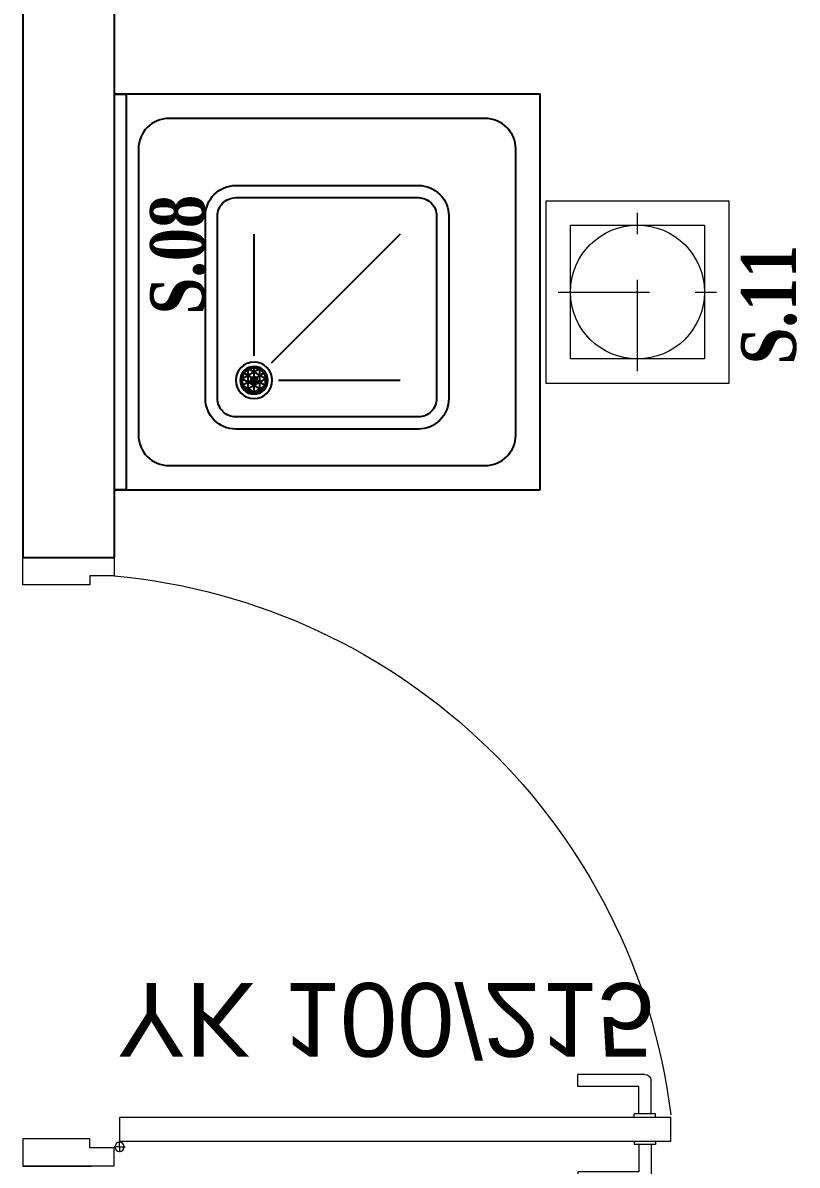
# Model space of a CAD drawing. Header units: millimetres. Extents: x 33350 to 35310, y -217097 to -211540.
# Drawn here: x 34103.5 to 34230.7, y -214573.9 to -214386.3 of the extents above; entities that cross this region are included whole.
import ezdxf
from ezdxf.enums import TextEntityAlignment as Align

# ---------------------------------------------------------------- set-up
doc = ezdxf.new("R2010")
doc.units = ezdxf.units.MM
doc.header["$LTSCALE"] = 60
doc.header["$MEASUREMENT"] = 0
doc.linetypes.add('DASHED2', pattern=[0.375, 0.25, -0.125])
for name, color, linetype, lineweight in [('_AR TEFRİS_Pen_No__116', 121, 'Continuous', 13), ('PLAN', 253, 'Continuous', 0), ('yerizg-a', 7, 'Continuous', 15), ('yerizg-b', 7, 'Continuous', 9)]:
    doc.layers.add(name, color=color, linetype=linetype, lineweight=lineweight)
for name, color, linetype in [('BL-S', 42, 'Continuous'), ('BL-Y', 144, 'Continuous'), ('TEFRIŞ', 223, 'Continuous'), ('YRNO', 7, 'Continuous')]:
    doc.layers.add(name, color=color, linetype=linetype)
doc.styles.add('GENERATED_STYLE_3', font='arial.ttf')
doc.styles.add('ROMANS', font='ROMANSTW.SHX', dxfattribs={"width": 0.8})
doc.styles.add('TROMANS', font='ROMANSTW.SHX', dxfattribs={"width": 0.8})

# ---------------------------------------------------------------- blocks, each defined once
blk = doc.blocks.new('K110')
at = {"layer": '_AR TEFRİS_Pen_No__116', "color": 252, "linetype": 'Continuous'}
for p, q in [((69468.31, 42945.3), (69463.81, 42945.3)), ((69468.31, 42934.3), (69468.31, 42945.3)), ((69559.31, 42945.3), (69563.81, 42945.3)), ((69559.31, 42934.3), (69559.31, 42945.3)), ((69563.81, 42930.3), (69563.81, 42945.3)), ((69563.81, 42945.3), (69563.81, 42934.05)), ((69466.81, 42930.3), (69466.81, 42934.3)), ((69466.81, 42934.3), (69468.31, 42934.3)), ((69560.81, 42934.3), (69559.31, 42934.3)), ((69560.81, 42930.3), (69560.81, 42934.3)), ((69463.81, 42930.3), (69466.81, 42930.3)), ((69555.73, 42929.38), (69555.73, 42838.82)), ((69559.73, 42929.38), (69555.73, 42929.38)), ((69559.73, 42838.82), (69559.73, 42929.38)), ((69560.63, 42929.4), (69559.75, 42929.4)), ((69560.63, 42929.4), (69560.63, 42930.3)), ((69560.63, 42929.4), (69561.51, 42929.4)), ((69560.63, 42929.4), (69560.63, 42928.5)), ((69563.81, 42930.3), (69560.81, 42930.3)), ((69550.73, 42854.07), (69548.73, 42854.07)), ((69548.73, 42843.07), (69548.73, 42854.07)), ((69550.73, 42844.07), (69550.73, 42854.07)), ((69564.73, 42854.07), (69566.73, 42854.07)), ((69564.73, 42844.07), (69564.73, 42854.07)), ((69566.73, 42843.07), (69566.73, 42854.07)), ((69555.73, 42844.82), (69555.23, 42844.82)), ((69555.23, 42841.32), (69555.23, 42844.82)), ((69559.73, 42844.82), (69560.23, 42844.82)), ((69560.23, 42841.32), (69560.23, 42844.82)), ((69555.23, 42844.07), (69550.73, 42844.07)), ((69560.23, 42844.07), (69564.73, 42844.07)), ((69555.23, 42842.07), (69549.73, 42842.07)), ((69555.73, 42841.32), (69555.23, 42841.32)), ((69559.73, 42841.32), (69560.23, 42841.32)), ((69560.23, 42842.07), (69565.73, 42842.07)), ((69559.73, 42838.82), (69555.73, 42838.82))]:
    blk.add_line(p, q, dxfattribs=at)
blk.add_circle((69560.63, 42929.4), 0.75, dxfattribs=at)
for centre, radius, start, end in [((69568, 42939.62), 101.59, 185.2675, 262.8455), ((69549.73, 42843.07), 1, 180, 270), ((69565.73, 42843.07), 1, 270, 0)]:
    blk.add_arc(centre, radius, start, end, dxfattribs=at)
at = {"layer": 'BL-S'}
blk.add_line((69463.81, 42945.3), (69463.81, 42930.3), dxfattribs=at)
at = {"layer": '_AR TEFRİS_Pen_No__116', "color": 252, "linetype": 'Continuous', "insert": (69545.82, 42841.49), "char_height": 12.096, "attachment_point": 3, "rotation": 270, "style": 'GENERATED_STYLE_3'}
blk.add_mtext('\\A1;{\\fArial TUR|b0|i0|c162|p34;YK 100/215}', dxfattribs=at)
blk = doc.blocks.new('SDFFDSSDDFF')
h = blk.add_hatch()
h.set_pattern_fill('NET3', scale=0.3, style=0)
h.set_pattern_definition([(0, (-146.2866, -0.0647), (0, 0.9525), []), (60, (-146.2866, -0.0647), (-0.8248892, 0.47625), []), (120, (-146.2866, -0.0647), (-0.8248892, -0.47625), [])])
h.paths.add_polyline_path([(1425.03, 2188.63, 1), (1429.03, 2188.63, 1)])
h.paths.add_polyline_path([(1427.58, 2188.63, -1), (1426.48, 2188.63, -1)], flags=16)
h.paths.add_polyline_path([(1427.33, 2188.63, 1), (1426.73, 2188.63, 1)], flags=0)
at = {"color": 7}
for points in [[(1400.03, 2156.63), (1430.03, 2156.63, 0.414214), (1435.03, 2161.63), (1435.03, 2191.63, 0.414214), (1430.03, 2196.63), (1400.03, 2196.63, 0.414214), (1395.03, 2191.63), (1395.03, 2161.63, 0.414214)], [(1400.03, 2158.63), (1430.03, 2158.63, 0.414214), (1433.03, 2161.63), (1433.03, 2191.63, 0.414214), (1430.03, 2194.63), (1400.03, 2194.63, 0.414214), (1397.03, 2191.63), (1397.03, 2161.63, 0.414214)]]:
    blk.add_lwpolyline(points, format="xyb", close=True, dxfattribs=at)
for points in [[(1423.03, 2188.63), (1403.03, 2188.63)], [(1403.03, 2164.63), (1424.2, 2185.8)], [(1427.03, 2184.63), (1427.03, 2164.63)]]:
    blk.add_lwpolyline(points, dxfattribs=at)
for radius in [3, 2.28, 2, 0.553, 0.304]:
    blk.add_circle((1427.03, 2188.63), radius, dxfattribs=at)
blk = doc.blocks.new('12154')
at = {"color": 7}
blk.add_lwpolyline([(64311, 42370.3), (64311, 42435.3), (64241, 42435.3), (64241, 42370.3)], close=True, dxfattribs=at)
blk.add_lwpolyline([(64241, 42435.3), (64243, 42435.3), (64243, 42370.3), (64241, 42370.3)], dxfattribs=at)
blk.add_lwpolyline([(64307, 42379.3), (64307, 42426.3, 0.414214), (64302, 42431.3), (64250, 42431.3, 0.414214), (64245, 42426.3), (64245, 42379.3, 0.414214), (64250, 42374.3), (64302, 42374.3, 0.414214)], format="xyb", close=True, dxfattribs=at)
at = {"color": 140, "xscale": -1, "rotation": 90}
blk.add_blockref('SDFFDSSDDFF', (66452.63, 43815.33), dxfattribs=at)
blk = doc.blocks.new('Y-SIFON')
at = {"layer": 'yerizg-a', "color": 0, "linetype": 'Continuous'}
blk.add_circle((0, 0), 11, dxfattribs=at)
at = {"layer": 'yerizg-b', "color": 0, "linetype": 'DASHED2'}
for points in [[(0, 13), (0, -13)], [(-13, 0), (13, 0)]]:
    blk.add_lwpolyline(points, dxfattribs=at)
blk = doc.blocks.new('1bs-yk33a')
at = {"layer": 'yerizg-a', "color": 0}
blk.add_lwpolyline([(0, 0), (30, 0), (30, -30), (0, -30)], close=True, dxfattribs=at)
at = {"layer": 'yerizg-b', "color": 0}
blk.add_lwpolyline([(4, -4), (26, -4), (26, -26), (4, -26)], close=True, dxfattribs=at)
at = {"layer": 'PLAN', "color": 0, "linetype": 'Continuous'}
blk.add_blockref('Y-SIFON', (15, -15), dxfattribs=at)
at = {"layer": 'YRNO', "linetype": 'Continuous', "style": 'ROMANS', "width": 0.8}
blk.add_attdef('YRNO', text='', height=10, dxfattribs=at).set_placement((16, -40), align=Align.MIDDLE)

msp = doc.modelspace()

# ---------------------------------------------------------------- linework, layer by layer
at = {"layer": 'TEFRIŞ'}
for p, q in [((34118.49, -213879.09), (34118.49, -214474.09)), ((34103.49, -213884.09), (34103.49, -214474.09)), ((34103.49, -214474.09), (34118.49, -214474.09))]:
    msp.add_line(p, q, dxfattribs=at)

# ---------------------------------------------------------------- block references
at = {"color": 7}
msp.add_blockref('12154', (-30122.52, -256833.31), dxfattribs=at)
at = {"layer": 'BL-S', "xscale": -1, "rotation": 90.00000000000007}
msp.add_blockref('K110', (77048.78, -145010.29), dxfattribs=at)
at = {"layer": 'BL-Y', "linetype": 'Continuous', "rotation": 90}
msp.add_blockref('1bs-yk33a', (34189.48, -214445.51), dxfattribs=at)

# ---------------------------------------------------------------- texts
at = {"layer": 'TEFRIŞ', "char_height": 9, "attachment_point": 1, "rotation": 90, "style": 'TROMANS'}
for s, insert in [('{\\fCentury|b1|i0|c162|p18;\\C7;S.08}', (34124.41, -214434.2)), ('{\\fCentury|b1|i0|c162|p18;\\C7;S.11}', (34221.53, -214442.4))]:
    msp.add_mtext_dynamic_manual_height_columns(s, width=46.9037, gutter_width=1103.38, heights=[0], dxfattribs=dict(at, insert=insert))

doc.saveas('drawing.dxf')
